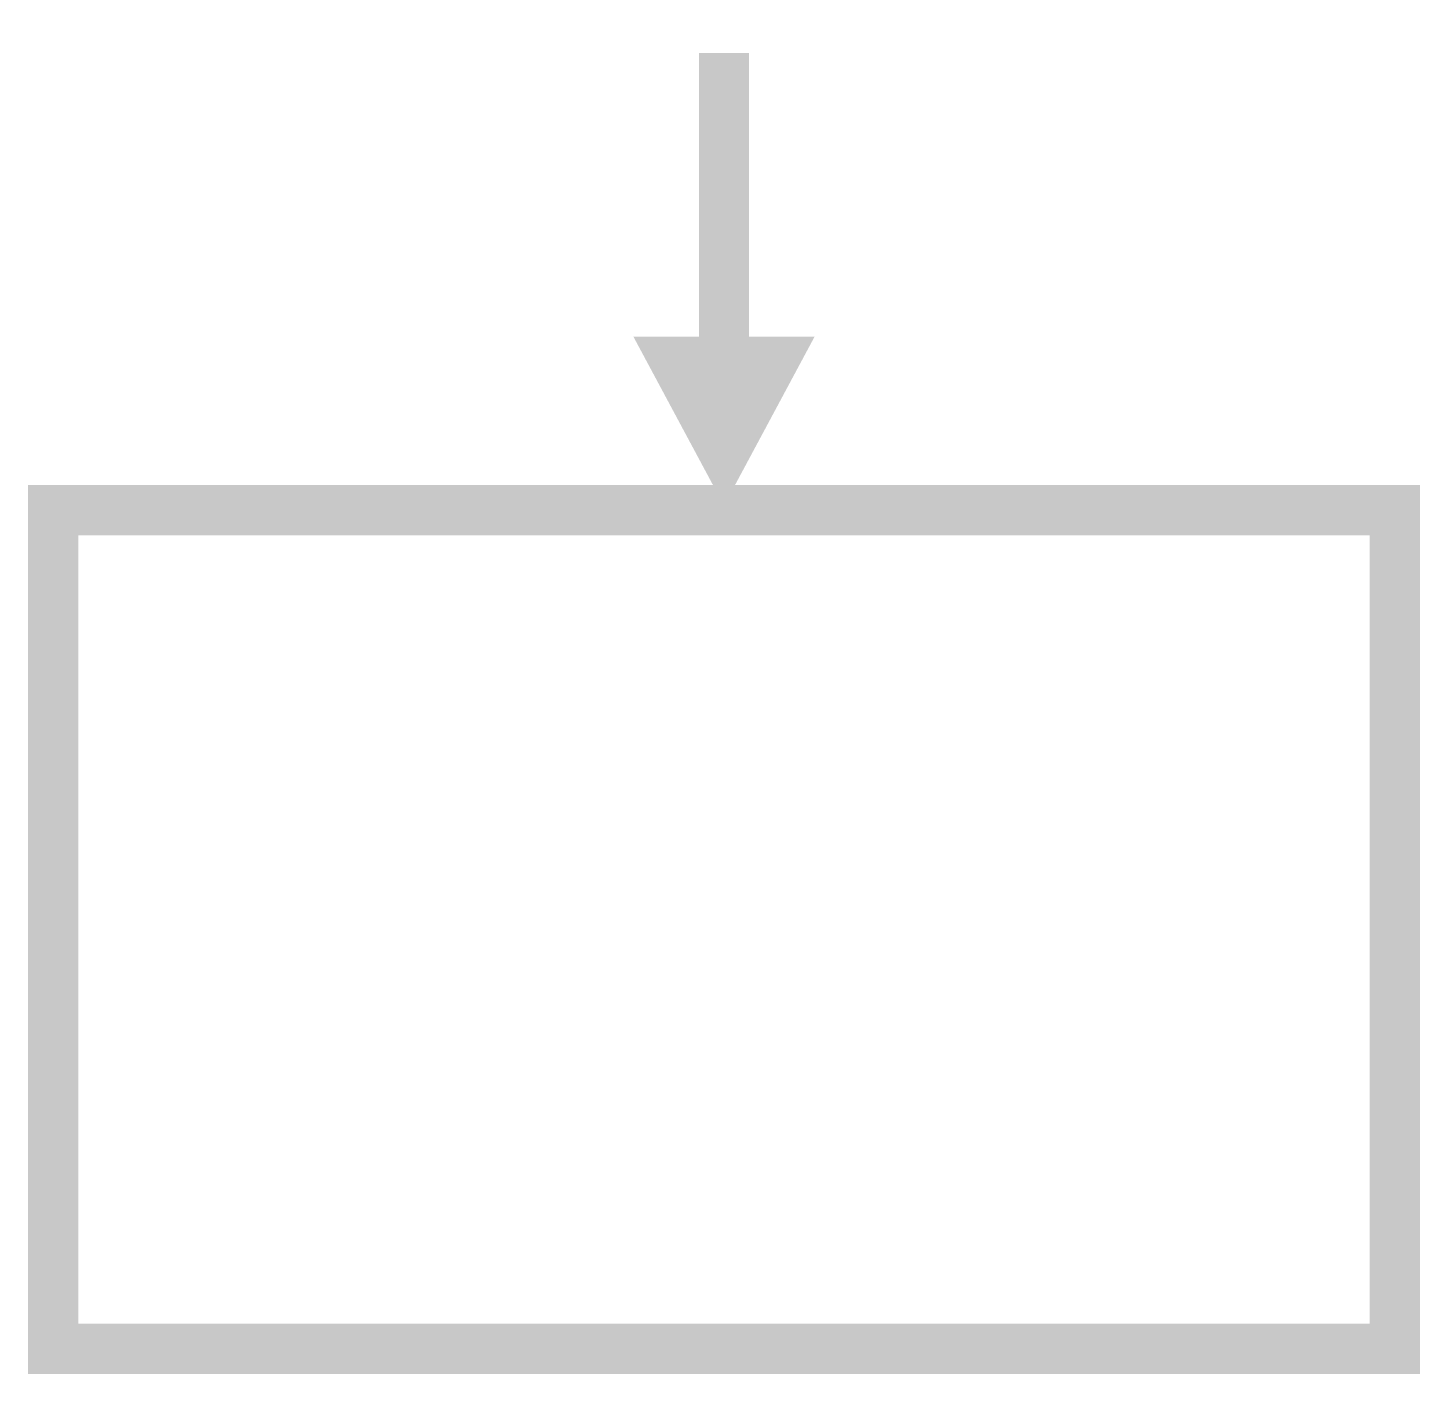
# Model space of a CAD drawing. Extents: x -0.11 to 5.71, y -0.21 to 5.51.
import ezdxf

# ---------------------------------------------------------------- set-up
doc = ezdxf.new("R2010")
doc.units = 0
doc.header["$MEASUREMENT"] = 0
doc.layers.get('0').update_dxf_attribs({"linetype": 'CONTINUOUS'})

msp = doc.modelspace()

# ---------------------------------------------------------------- linework, layer by layer
at = {"const_width": 0.21}
for points in [[(2.8, 5.4087), (2.8, 3.7212)], [(0, 0), (5.6, 0), (5.6, 3.5), (0, 3.5), (0, -0.105)]]:
    msp.add_lwpolyline(points, dxfattribs=at)
msp.add_solid([(2.4219, 4.2248), (3.1781, 4.2248), (2.8, 3.5196)])

doc.saveas('drawing.dxf')
